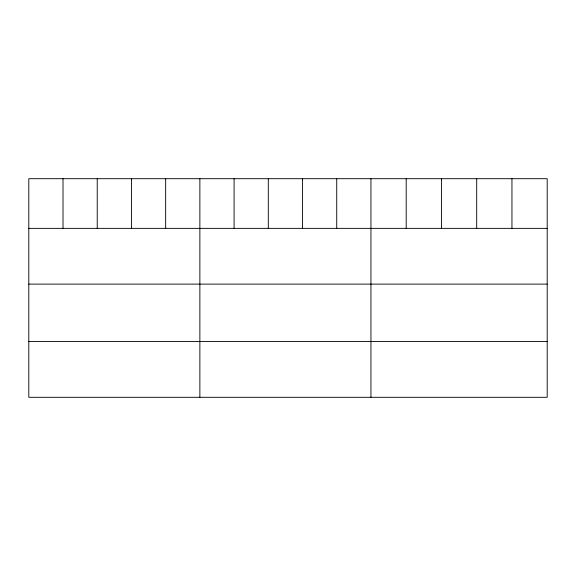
<?xml version="1.0" encoding="UTF-8"?>
<svg xmlns="http://www.w3.org/2000/svg" width="576" height="576" viewBox="0 0 576 576"><rect width="100%" height="100%" fill="white"/><g stroke="black" fill="none" stroke-linecap="round" stroke-linejoin="round"><path stroke-width="0.86" d="M547.2 228.362L547.2 397.303L28.8 397.303L28.8 178.697L547.2 178.697L547.2 228.362L28.8 228.362M28.8 284.112L547.2 284.112M28.8 341.546L547.2 341.546M511.949 178.697L511.949 228.362M476.698 178.697L476.698 228.362M441.446 178.697L441.446 228.362M406.195 178.697L406.195 228.362M370.944 178.697L370.944 397.303M336.73 178.697L336.73 228.362M302.515 178.697L302.515 228.362M268.301 178.697L268.301 228.362M234.086 178.697L234.086 228.362M199.872 178.697L199.872 397.303M165.658 178.697L165.658 228.362M131.443 178.697L131.443 228.362M97.229 178.697L97.229 228.362M63.014 178.697L63.014 228.362"/></g></svg>
